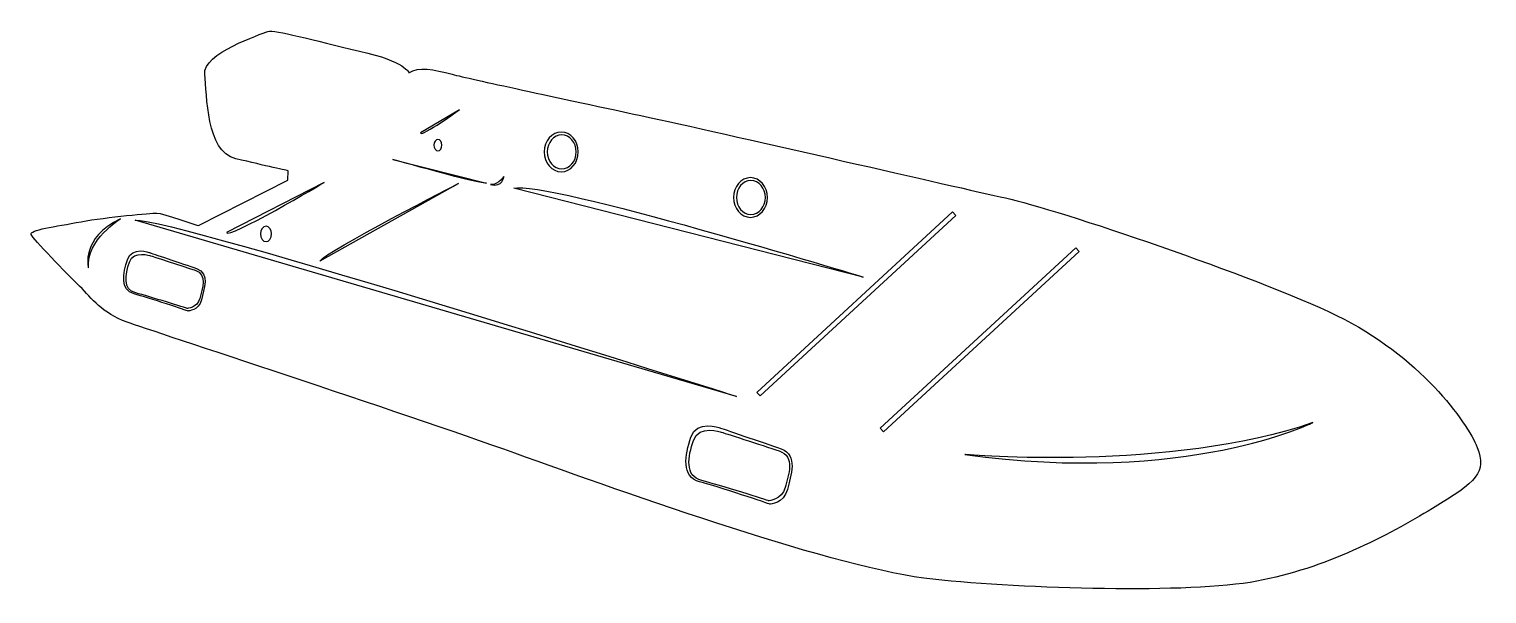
# Model space of a CAD drawing. Header units: centimetres. Extents: x -10.6 to 10.6, y -4.1 to 4.1.
import ezdxf

# ---------------------------------------------------------------- set-up
doc = ezdxf.new("R2010")
doc.units = ezdxf.units.CM
doc.header["$MEASUREMENT"] = 0
doc.layers.add('Camada 1', color=7, linetype='Continuous')

msp = doc.modelspace()

# ---------------------------------------------------------------- linework, layer by layer
at = {"layer": 'Camada 1'}
for points, knots in [([(-6.79709, 1.88772), (-6.79709, 1.88772), (-8.09328, 1.22526), (-8.09328, 1.22526), (-8.09328, 1.22526), (-8.09328, 1.22526), (-8.61443, 1.40846), (-8.69904, 1.40846), (-8.69904, 1.40846), (-8.7835, 1.40846), (-9.41765, 1.35216), (-9.79791, 1.28199), (-9.79791, 1.28199), (-10.1783, 1.21166), (-10.55176, 1.16203), (-10.52361, 1.09879), (-10.52361, 1.09879), (-10.49533, 1.03529), (-10.00926, 0.52814), (-9.819, 0.34507), (-9.819, 0.34507), (-9.62887, 0.1619), (-9.502, -0.04265), (-9.12881, -0.17621), (-9.12881, -0.17621), (-8.75548, -0.31004), (-5.14879, -1.48653), (-3.50036, -2.07801), (-3.50036, -2.07801), (-1.85206, -2.66988), (1.21936, -3.76875), (2.57159, -3.90967), (2.57159, -3.90967), (3.92425, -4.05069), (6.29105, -4.12086), (7.27718, -3.9378), (7.27718, -3.9378), (8.26331, -3.75476), (9.17914, -3.27579), (9.82715, -2.8815), (9.82715, -2.8815), (10.47533, -2.48682), (10.61622, -2.35993), (10.47533, -1.99369), (10.47533, -1.99369), (10.33444, -1.62759), (9.62996, -0.65519), (8.43248, -0.07774), (8.43248, -0.07774), (7.235, 0.49998), (4.38896, 1.45796), (3.62834, 1.62703), (3.62834, 1.62703), (2.86769, 1.79607), (-0.17557, 2.50026), (-1.54207, 2.7962), (-1.54207, 2.7962), (-2.90872, 3.09214), (-4.14128, 3.35286), (-4.40907, 3.42316), (-4.40907, 3.42316), (-4.67672, 3.49375), (-4.9022, 3.54299), (-5.03589, 3.44467), (-5.03589, 3.44467), (-5.03589, 3.44467), (-5.07846, 3.60622), (-5.7545, 3.76127), (-5.7545, 3.76127), (-6.4307, 3.91618), (-6.98719, 4.07856), (-7.08594, 4.04305), (-7.08594, 4.04305), (-7.18455, 4.00797), (-8.03685, 3.72605), (-8.00161, 3.42316), (-8.00161, 3.42316), (-7.96639, 3.12029), (-7.98745, 2.30321), (-7.55092, 2.1978), (-7.55092, 2.1978), (-7.11409, 2.09199), (-6.79, 2.02169), (-6.79, 2.02169), (-6.79, 2.02169), (-6.79, 2.02169), (-6.79709, 1.88772), (-6.79709, 1.88772)], [0, 0, 0, 0, 0.04347826, 0.04347826, 0.04347826, 0.04347826, 0.08695652, 0.08695652, 0.08695652, 0.08695652, 0.13043478, 0.13043478, 0.13043478, 0.13043478, 0.17391304, 0.17391304, 0.17391304, 0.17391304, 0.2173913, 0.2173913, 0.2173913, 0.2173913, 0.26086957, 0.26086957, 0.26086957, 0.26086957, 0.30434783, 0.30434783, 0.30434783, 0.30434783, 0.34782609, 0.34782609, 0.34782609, 0.34782609, 0.39130435, 0.39130435, 0.39130435, 0.39130435, 0.43478261, 0.43478261, 0.43478261, 0.43478261, 0.47826087, 0.47826087, 0.47826087, 0.47826087, 0.52173913, 0.52173913, 0.52173913, 0.52173913, 0.56521739, 0.56521739, 0.56521739, 0.56521739, 0.60869565, 0.60869565, 0.60869565, 0.60869565, 0.65217391, 0.65217391, 0.65217391, 0.65217391, 0.69565217, 0.69565217, 0.69565217, 0.69565217, 0.73913043, 0.73913043, 0.73913043, 0.73913043, 0.7826087, 0.7826087, 0.7826087, 0.7826087, 0.82608696, 0.82608696, 0.82608696, 0.82608696, 0.86956522, 0.86956522, 0.86956522, 0.86956522, 0.91304348, 0.91304348, 0.91304348, 0.91304348, 1, 1, 1, 1]), ([(-3.02842, 2.29613), (-3.02842, 2.43228), (-2.93431, 2.54283), (-2.81789, 2.54283), (-2.81789, 2.54283), (-2.70174, 2.54283), (-2.60749, 2.43226), (-2.60749, 2.29613), (-2.60749, 2.29613), (-2.60749, 2.16), (-2.70173, 2.04983), (-2.81789, 2.04983), (-2.81789, 2.04983), (-2.93431, 2.04983), (-3.02842, 2.16001), (-3.02842, 2.29613)], [0, 0, 0, 0, 0.2, 0.2, 0.2, 0.2, 0.4, 0.4, 0.4, 0.4, 0.6, 0.6, 0.6, 0.6, 1, 1, 1, 1]), ([(-0.28112, 1.63409), (-0.28112, 1.77024), (-0.18701, 1.88079), (-0.07086, 1.88079), (-0.07086, 1.88079), (0.04556, 1.88079), (0.13967, 1.77022), (0.13967, 1.63409), (0.13967, 1.63409), (0.13967, 1.49796), (0.04556, 1.38766), (-0.07086, 1.38766), (-0.07086, 1.38766), (-0.18701, 1.38766), (-0.28112, 1.49797), (-0.28112, 1.63409)], [0, 0, 0, 0, 0.2, 0.2, 0.2, 0.2, 0.4, 0.4, 0.4, 0.4, 0.6, 0.6, 0.6, 0.6, 1, 1, 1, 1]), ([(-8.78745, 0.78735), (-8.78745, 0.78735), (-9.03362, 0.87506), (-9.09521, 0.69527), (-9.09521, 0.69527), (-9.15654, 0.51522), (-9.1976, 0.29625), (-9.00287, 0.2477), (-9.00287, 0.2477), (-8.80771, 0.19888), (-8.25923, 0.02357), (-8.25923, 0.02357), (-8.25923, 0.02357), (-8.25923, 0.02357), (-8.11059, 0.02873), (-8.07468, 0.16965), (-8.07468, 0.16965), (-8.03878, 0.31094), (-7.95665, 0.51522), (-8.1412, 0.57846), (-8.1412, 0.57846), (-8.32599, 0.64169), (-8.78745, 0.78735), (-8.78745, 0.78735)], [0, 0, 0, 0, 0.14285714, 0.14285714, 0.14285714, 0.14285714, 0.28571429, 0.28571429, 0.28571429, 0.28571429, 0.42857143, 0.42857143, 0.42857143, 0.42857143, 0.57142857, 0.57142857, 0.57142857, 0.57142857, 0.71428571, 0.71428571, 0.71428571, 0.71428571, 1, 1, 1, 1]), ([(-0.50318, -1.77215), (-0.50318, -1.77215), (-0.82428, -1.65817), (-0.9045, -1.89277), (-0.9045, -1.89277), (-0.98475, -2.12764), (-1.03819, -2.4131), (-0.7843, -2.47676), (-0.7843, -2.47676), (-0.52998, -2.54), (0.18566, -2.7686), (0.18566, -2.7686), (0.18566, -2.7686), (0.18566, -2.7686), (0.37973, -2.76236), (0.42654, -2.57807), (0.42654, -2.57807), (0.47332, -2.39434), (0.58021, -2.12764), (0.33936, -2.04509), (0.33936, -2.04509), (0.09858, -1.96268), (-0.50318, -1.77215), (-0.50318, -1.77215)], [0, 0, 0, 0, 0.14285714, 0.14285714, 0.14285714, 0.14285714, 0.28571429, 0.28571429, 0.28571429, 0.28571429, 0.42857143, 0.42857143, 0.42857143, 0.42857143, 0.57142857, 0.57142857, 0.57142857, 0.57142857, 0.71428571, 0.71428571, 0.71428571, 0.71428571, 1, 1, 1, 1])]:
    msp.add_open_spline(points, degree=3, knots=knots, dxfattribs=at)
at = {"layer": 'Camada 1', "color": 7}
for points, knots in [([(-4.86698, 2.57098), (-4.86698, 2.57098), (-4.30339, 2.90906), (-4.30339, 2.90906), (-4.30339, 2.90906), (-4.30342, 2.90907), (-4.84579, 2.51468), (-4.86698, 2.57098)], [0, 0, 0, 0, 0.33333333, 0.33333333, 0.33333333, 0.33333333, 1, 1, 1, 1]), ([(-3.07073, 2.29613), (-3.07073, 2.45594), (-2.96029, 2.585), (-2.82416, 2.585), (-2.82416, 2.585), (-2.68787, 2.585), (-2.57746, 2.45594), (-2.57746, 2.29613), (-2.57746, 2.29613), (-2.57746, 2.13674), (-2.68787, 2.00728), (-2.82416, 2.00728), (-2.82416, 2.00728), (-2.96029, 2.00726), (-3.07073, 2.13675), (-3.07073, 2.29613)], [0, 0, 0, 0, 0.2, 0.2, 0.2, 0.2, 0.4, 0.4, 0.4, 0.4, 0.6, 0.6, 0.6, 0.6, 1, 1, 1, 1]), ([(-4.67429, 2.39567), (-4.67429, 2.4411), (-4.64804, 2.47848), (-4.61568, 2.47848), (-4.61568, 2.47848), (-4.58316, 2.47848), (-4.55707, 2.44107), (-4.55707, 2.39567), (-4.55707, 2.39567), (-4.55707, 2.34971), (-4.58318, 2.31243), (-4.61568, 2.31243), (-4.61568, 2.31243), (-4.64804, 2.31246), (-4.67429, 2.34971), (-4.67429, 2.39567)], [0, 0, 0, 0, 0.2, 0.2, 0.2, 0.2, 0.4, 0.4, 0.4, 0.4, 0.6, 0.6, 0.6, 0.6, 1, 1, 1, 1]), ([(-3.90901, 1.84298), (-3.90901, 1.84298), (-5.2709, 2.18599), (-5.2709, 2.18599), (-5.2709, 2.18599), (-5.27092, 2.18596), (-3.97933, 1.81972), (-3.90901, 1.84298)], [0, 0, 0, 0, 0.33333333, 0.33333333, 0.33333333, 0.33333333, 1, 1, 1, 1]), ([(-3.66001, 1.93696), (-3.66001, 1.93696), (-3.67417, 1.77715), (-3.85244, 1.82422), (-3.85244, 1.82422), (-3.85244, 1.82422), (-3.75875, 1.80081), (-3.66001, 1.93696)], [0, 0, 0, 0, 0.33333333, 0.33333333, 0.33333333, 0.33333333, 1, 1, 1, 1]), ([(-0.3234, 1.63409), (-0.3234, 1.79348), (-0.2131, 1.92294), (-0.07697, 1.92294), (-0.07697, 1.92294), (0.05942, 1.92294), (0.1696, 1.79348), (0.1696, 1.63409), (0.1696, 1.63409), (0.1696, 1.4747), (0.05943, 1.34524), (-0.07697, 1.34524), (-0.07697, 1.34524), (-0.2131, 1.34522), (-0.3234, 1.47468), (-0.3234, 1.63409)], [0, 0, 0, 0, 0.2, 0.2, 0.2, 0.2, 0.4, 0.4, 0.4, 0.4, 0.6, 0.6, 0.6, 0.6, 1, 1, 1, 1]), ([(-7.68474, 1.12694), (-7.68474, 1.12694), (-6.26885, 1.85222), (-6.26885, 1.85222), (-6.26885, 1.85222), (-6.26888, 1.85222), (-7.68474, 1.0142), (-7.68474, 1.12694)], [0, 0, 0, 0, 0.33333333, 0.33333333, 0.33333333, 0.33333333, 1, 1, 1, 1]), ([(-6.33211, 0.7112), (-6.33211, 0.7112), (-4.31755, 1.83822), (-4.31755, 1.83822), (-4.31755, 1.83822), (-4.31755, 1.83822), (-6.23337, 0.85209), (-6.33211, 0.7112)], [0, 0, 0, 0, 0.33333333, 0.33333333, 0.33333333, 0.33333333, 1, 1, 1, 1]), ([(-3.51475, 1.769), (-3.51475, 1.769), (1.5576, 0.47971), (1.5576, 0.47971), (1.5576, 0.47971), (1.5576, 0.47972), (-3.07073, 1.89561), (-3.51475, 1.769)], [0, 0, 0, 0, 0.33333333, 0.33333333, 0.33333333, 0.33333333, 1, 1, 1, 1]), ([(-9.2274, 1.32413), (-9.2274, 1.32413), (-9.7204, 1.02113), (-9.69238, 0.61285), (-9.69238, 0.61285), (-9.69238, 0.61285), (-9.80498, 1.04928), (-9.2274, 1.32413)], [0, 0, 0, 0, 0.33333333, 0.33333333, 0.33333333, 0.33333333, 1, 1, 1, 1]), ([(-9.00994, 1.30373), (-9.00994, 1.30373), (-0.28112, -1.25318), (-0.28112, -1.25318), (-0.28112, -1.25318), (-0.28112, -1.25317), (-8.4813, 1.34631), (-9.00994, 1.30373)], [0, 0, 0, 0, 0.33333333, 0.33333333, 0.33333333, 0.33333333, 1, 1, 1, 1]), ([(0.06337, -1.24763), (0.06337, -1.24763), (2.90673, 1.37225), (2.90673, 1.37225), (2.90673, 1.37225), (2.90673, 1.37225), (2.85896, 1.42409), (2.85896, 1.42409), (2.85896, 1.42409), (2.85896, 1.42409), (0.01561, -1.19579), (0.01561, -1.19579), (0.01561, -1.19579), (0.01561, -1.19579), (0.06337, -1.24763), (0.06337, -1.24763)], [0, 0, 0, 0, 0.2, 0.2, 0.2, 0.2, 0.4, 0.4, 0.4, 0.4, 0.6, 0.6, 0.6, 0.6, 1, 1, 1, 1]), ([(-7.19148, 1.10546), (-7.19148, 1.16801), (-7.15571, 1.21833), (-7.11179, 1.21833), (-7.11179, 1.21833), (-7.0676, 1.21833), (-7.03183, 1.16801), (-7.03183, 1.10546), (-7.03183, 1.10546), (-7.03183, 1.04373), (-7.0676, 0.99299), (-7.11179, 0.99299), (-7.11179, 0.99299), (-7.15571, 0.99298), (-7.19148, 1.04373), (-7.19148, 1.10546)], [0, 0, 0, 0, 0.2, 0.2, 0.2, 0.2, 0.4, 0.4, 0.4, 0.4, 0.6, 0.6, 0.6, 0.6, 1, 1, 1, 1]), ([(-8.80078, 0.83399), (-8.80078, 0.83399), (-9.05999, 0.93122), (-9.12487, 0.73117), (-9.12487, 0.73117), (-9.18948, 0.53138), (-9.23271, 0.28836), (-9.0275, 0.23439), (-9.0275, 0.23439), (-8.82242, 0.18039), (-8.24441, -0.01411), (-8.24441, -0.01411), (-8.24441, -0.01411), (-8.24441, -0.01411), (-8.08801, -0.00866), (-8.05007, 0.14787), (-8.05007, 0.14787), (-8.01213, 0.30469), (-7.92577, 0.53138), (-8.12011, 0.60171), (-8.12011, 0.60171), (-8.31472, 0.67202), (-8.80078, 0.83399), (-8.80078, 0.83399)], [0, 0, 0, 0, 0.14285714, 0.14285714, 0.14285714, 0.14285714, 0.28571429, 0.28571429, 0.28571429, 0.28571429, 0.42857143, 0.42857143, 0.42857143, 0.42857143, 0.57142857, 0.57142857, 0.57142857, 0.57142857, 0.71428571, 0.71428571, 0.71428571, 0.71428571, 1, 1, 1, 1]), ([(4.64857, 0.90281), (4.64857, 0.90281), (1.80525, -1.71707), (1.80525, -1.71707), (1.80525, -1.71707), (1.80525, -1.71707), (1.85285, -1.76887), (1.85285, -1.76887), (1.85285, -1.76887), (1.85285, -1.76887), (4.69633, 0.85101), (4.69633, 0.85101), (4.69633, 0.85101), (4.69633, 0.85101), (4.64857, 0.90281), (4.64857, 0.90281)], [0, 0, 0, 0, 0.2, 0.2, 0.2, 0.2, 0.4, 0.4, 0.4, 0.4, 0.6, 0.6, 0.6, 0.6, 1, 1, 1, 1]), ([(-0.52073, -1.71191), (-0.52073, -1.71191), (-0.85868, -1.58502), (-0.94343, -1.84574), (-0.94343, -1.84574), (-1.02789, -2.1062), (-1.08432, -2.42362), (-0.81654, -2.49378), (-0.81654, -2.49378), (-0.54889, -2.56408), (0.20467, -2.81787), (0.20467, -2.81787), (0.20467, -2.81787), (0.20467, -2.81787), (0.40919, -2.81078), (0.45843, -2.60665), (0.45843, -2.60665), (0.50767, -2.40213), (0.62041, -2.10619), (0.36678, -2.0148), (0.36678, -2.0148), (0.11314, -1.9231), (-0.52073, -1.71191), (-0.52073, -1.71191)], [0, 0, 0, 0, 0.14285714, 0.14285714, 0.14285714, 0.14285714, 0.28571429, 0.28571429, 0.28571429, 0.28571429, 0.42857143, 0.42857143, 0.42857143, 0.42857143, 0.57142857, 0.57142857, 0.57142857, 0.57142857, 0.71428571, 0.71428571, 0.71428571, 0.71428571, 1, 1, 1, 1]), ([(3.03713, -2.09883), (3.03713, -2.09883), (6.03809, -2.35246), (8.08826, -1.63385), (8.08826, -1.63385), (8.08826, -1.63385), (6.27078, -2.54257), (3.03713, -2.09883)], [0, 0, 0, 0, 0.33333333, 0.33333333, 0.33333333, 0.33333333, 1, 1, 1, 1])]:
    msp.add_open_spline(points, degree=3, knots=knots, dxfattribs=at)

doc.saveas('drawing.dxf')
